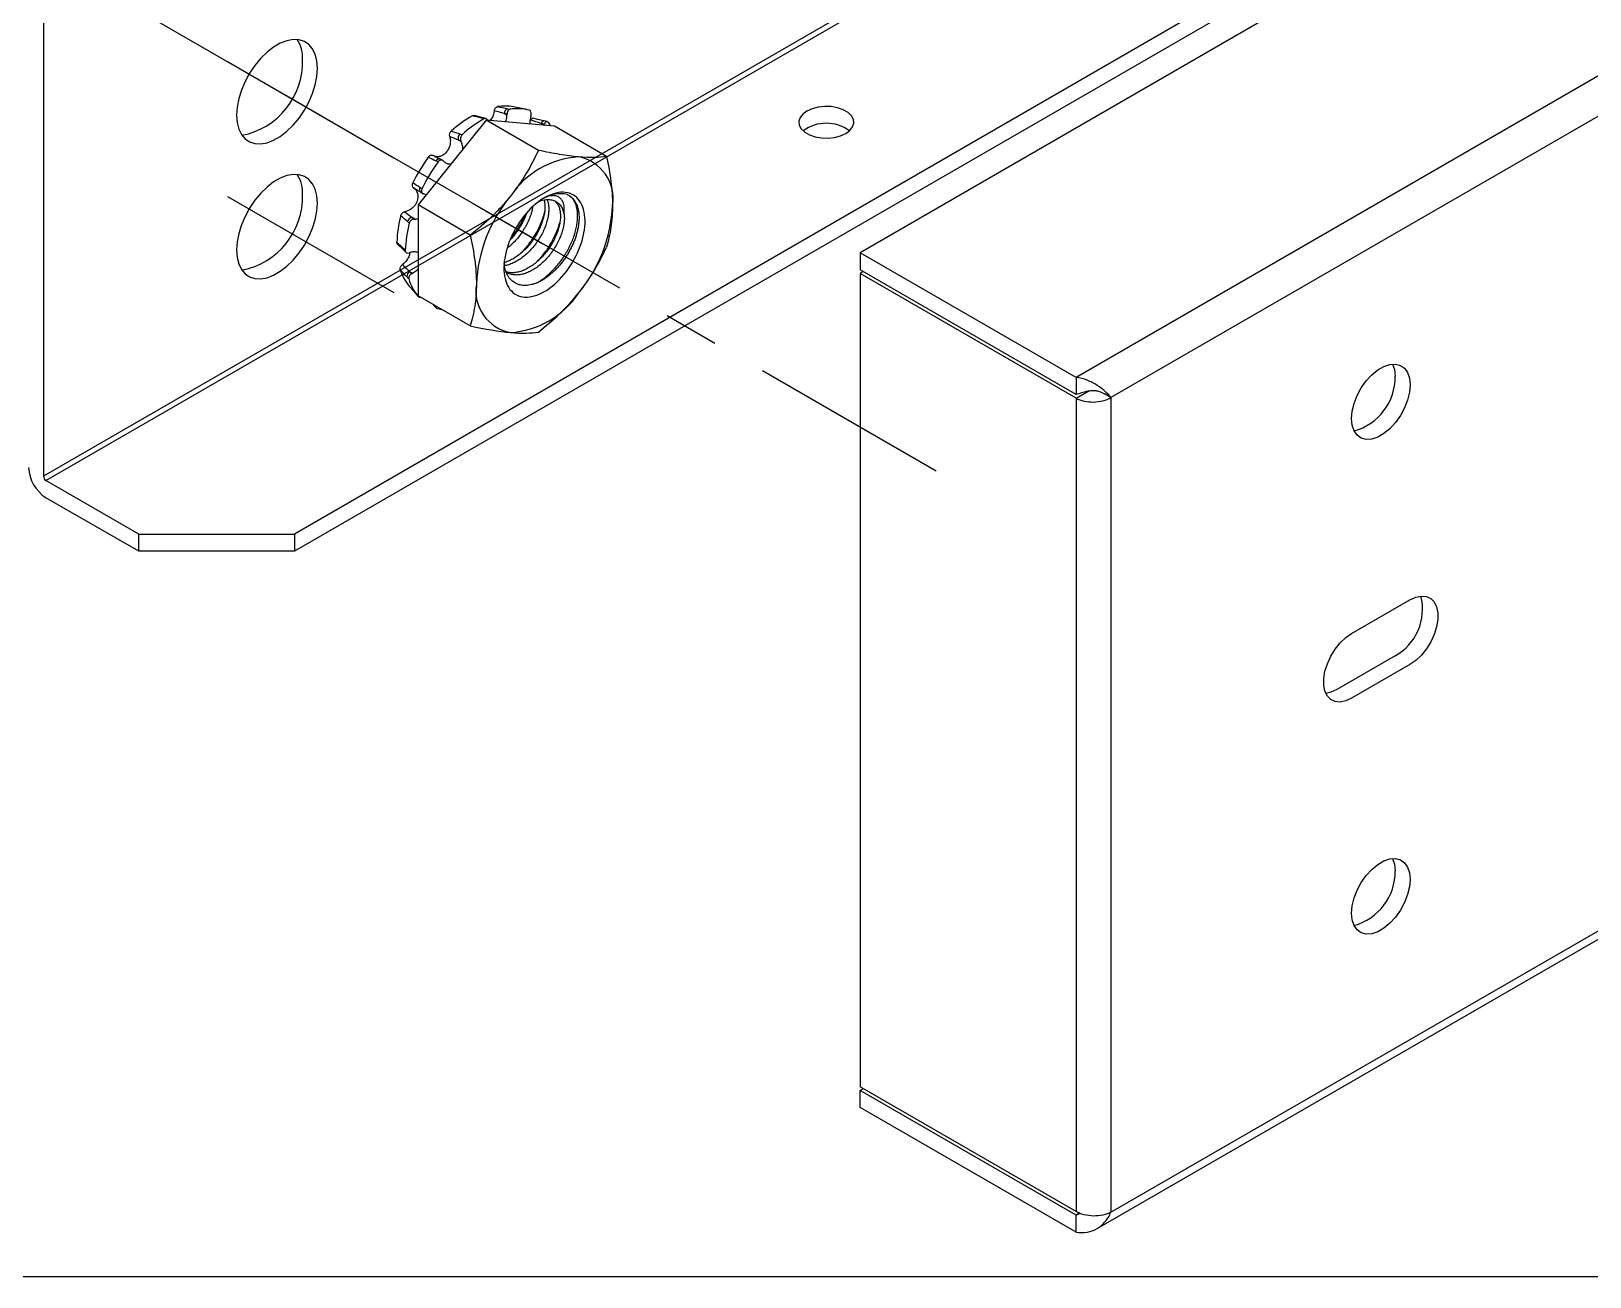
# Model space of a CAD drawing. Extents: x 0 to 17.5, y -9 to 0.
# Drawn here: x 9.856 to 13.396, y -8.959 to -6.131 of the extents above; entities that cross this region are included whole.
import ezdxf

# ---------------------------------------------------------------- set-up
doc = ezdxf.new("R2010")
doc.units = 0
doc.header["$LTSCALE"] = 0.5
doc.header["$MEASUREMENT"] = 0
doc.linetypes.add('CENTER', pattern=[2, 1.25, -0.25, 0.25, -0.25])
for name, color, linetype in [('Centerline', 210, 'CENTER'), ('Hardware', 242, 'CONTINUOUS'), ('WallMount Bracket', 190, 'CONTINUOUS')]:
    doc.layers.add(name, color=color, linetype=linetype)
doc.layers.add('Text-Unprinted', color=131, linetype='CONTINUOUS', plot=False)

msp = doc.modelspace()

# ---------------------------------------------------------------- linework, layer by layer
at = {"layer": 'Centerline', "transparency": 16777216}
for p, q in [((8.91864, -5.40123), (11.91144, -7.12913)), ((10.30184, -6.19982), (10.67953, -6.41789)), ((10.30184, -6.50606), (10.67953, -6.72413))]:
    msp.add_line(p, q, dxfattribs=at)
at = {"layer": 'Hardware', "linetype": 'Continuous', "lineweight": 25, "transparency": 16777216}
for p, q in [((10.88941, -6.33281), (10.73473, -6.52523)), ((10.88408, -6.32967), (10.87836, -6.3282)), ((10.88836, -6.32897), (10.8826, -6.3275)), ((11.00783, -6.40117), (10.88941, -6.33281)), ((11.04409, -6.34664), (10.88941, -6.33281)), ((10.93646, -6.32136), (10.93037, -6.31784)), ((10.93653, -6.31918), (10.93037, -6.31784)), ((10.93646, -6.32136), (10.93653, -6.31918)), ((10.93765, -6.30666), (10.94376, -6.30799)), ((10.98122, -6.30862), (10.95101, -6.30247)), ((10.98991, -6.33239), (10.98875, -6.33427)), ((10.99092, -6.32188), (10.99037, -6.32404)), ((11.02774, -6.33584), (11.02084, -6.33431)), ((10.82942, -6.36389), (10.8346, -6.36576)), ((11.02061, -6.34338), (11.01451, -6.33986)), ((11.02143, -6.3414), (11.01451, -6.33986)), ((11.02011, -6.34449), (11.02061, -6.34338)), ((11.02061, -6.34338), (11.02143, -6.3414)), ((11.16251, -6.415), (11.04409, -6.34664)), ((10.83246, -6.3814), (10.82637, -6.37789)), ((10.83158, -6.37976), (10.82637, -6.37789)), ((10.83246, -6.3814), (10.83158, -6.37976)), ((10.76908, -6.41318), (10.76829, -6.41274)), ((10.77982, -6.42755), (10.775, -6.42529)), ((10.7899, -6.42372), (10.78504, -6.42144)), ((10.79157, -6.4249), (10.79281, -6.42613)), ((10.72751, -6.48821), (10.72448, -6.48639)), ((10.72775, -6.48835), (10.72751, -6.48821)), ((10.7392, -6.48518), (10.74362, -6.48812)), ((10.74084, -6.49638), (10.7453, -6.49934)), ((10.74832, -6.50057), (10.74667, -6.50001)), ((10.85315, -6.59359), (10.73473, -6.52523)), ((10.73473, -6.52523), (10.73473, -6.73148)), ((10.71466, -6.56644), (10.71042, -6.56299)), ((10.72735, -6.55725), (10.72126, -6.55374)), ((10.72126, -6.55374), (10.72552, -6.55721)), ((10.72552, -6.55721), (10.72735, -6.55725)), ((10.70143, -6.62422), (10.70556, -6.62836)), ((10.70301, -6.62874), (10.70717, -6.63289)), ((10.71618, -6.63335), (10.71424, -6.63399)), ((10.71348, -6.69327), (10.7093, -6.68871)), ((10.72191, -6.68033), (10.71582, -6.67682)), ((10.71582, -6.67682), (10.72003, -6.6814)), ((10.72003, -6.6814), (10.72191, -6.68033)), ((10.73055, -6.72789), (10.73497, -6.73288)), ((10.85315, -6.79984), (10.73473, -6.73148)), ((10.76787, -6.75061), (10.77054, -6.75353)), ((10.77056, -6.75353), (10.77527, -6.75872))]:
    msp.add_line(p, q, dxfattribs=at)
at = {"layer": 'Hardware', "linetype": 'Continuous', "lineweight": 25, "transparency": 16777216, "flags": 128}
msp.add_lwpolyline([(11.02164, -6.72188), (11.02749, -6.71829), (11.03332, -6.71428), (11.03909, -6.70988), (11.0448, -6.7051), (11.05042, -6.69995), (11.05591, -6.69447), (11.06128, -6.68866), (11.06648, -6.68256), (11.0715, -6.67619), (11.07632, -6.66958), (11.08092, -6.66275), (11.08528, -6.65572), (11.08938, -6.64854), (11.09321, -6.64122), (11.09676, -6.6338), (11.1, -6.6263), (11.10293, -6.61876), (11.10552, -6.6112), (11.10778, -6.60367), (11.1097, -6.59618), (11.11126, -6.58876), (11.11246, -6.58146), (11.11329, -6.57429), (11.11375, -6.56728), (11.11385, -6.56047), (11.11357, -6.55389), (11.11292, -6.54754), (11.1119, -6.54148), (11.11052, -6.53571), (11.10879, -6.53026), (11.1067, -6.52515), (11.10427, -6.52041), (11.1015, -6.51605), (11.09842, -6.51209), (11.09502, -6.50854), (11.09133, -6.50543), (11.08736, -6.50275), (11.08313, -6.50054), (11.07865, -6.49878), (11.07393, -6.49749), (11.06901, -6.49668), (11.0639, -6.49635), (11.05861, -6.49649), (11.05318, -6.49712), (11.04762, -6.49822), (11.04196, -6.49979), (11.03621, -6.50183), (11.03041, -6.50433), (11.02457, -6.50727), (11.01872, -6.51065), (11.01288, -6.51445), (11.00707, -6.51865), (11.00133, -6.52325), (10.99566, -6.52822), (10.9901, -6.53353), (10.98467, -6.53918), (10.97939, -6.54514), (10.97427, -6.55137), (10.96935, -6.55787), (10.96464, -6.5646), (10.96015, -6.57153), (10.95592, -6.57863), (10.95195, -6.58589), (10.94826, -6.59326), (10.94487, -6.60073), (10.94178, -6.60825), (10.93902, -6.6158), (10.93659, -6.62335), (10.9345, -6.63087), (10.93276, -6.63833), (10.93138, -6.64569), (10.93036, -6.65293), (10.92972, -6.66002), (10.92944, -6.66693), (10.92953, -6.67363), (10.92999, -6.6801), (10.93083, -6.68631), (10.93203, -6.69223), (10.93358, -6.69784), (10.9355, -6.70313), (10.93776, -6.70805), (10.94036, -6.71261), (10.94328, -6.71677), (10.94652, -6.72052), (10.95007, -6.72386), (10.9539, -6.72675), (10.95801, -6.7292), (10.96237, -6.73119), (10.96697, -6.73271), (10.97179, -6.73376), (10.97681, -6.73433), (10.98201, -6.73442), (10.98737, -6.73404), (10.99287, -6.73317), (10.99848, -6.73184), (11.00419, -6.73003), (11.00997, -6.72776), (11.01579, -6.72504), (11.02164, -6.72188)], dxfattribs=at)
at = {"layer": 'Hardware', "linetype": 'Continuous', "lineweight": 25, "transparency": 16777216}
for centre, radius, start, end in [((10.93127, -6.40518), 0.10459, 79.1246, 99.05659), ((10.99255, -6.55745), 0.27073, 119.80644, 132.40124), ((11.02451, -6.57418), 0.28197, 119.86916, 132.33851), ((10.88133, -6.33301), 0.00565, 77.0578, 121.75357), ((10.94146, -6.3171), 0.01111, 110.06568, 183.83123), ((10.9606, -6.41157), 0.10494, 75.0767, 99.23307), ((11.02144, -6.34137), 0.00709, 94.8852, 167.75307), ((10.95503, -6.40085), 0.0981, 34.03939, 40.69712), ((10.83747, -6.37298), 0.01214, 131.50967, 203.83926), ((11.09425, -6.65733), 0.41381, 144.39089, 153.8767), ((11.13044, -6.67822), 0.43101, 144.43812, 153.82947), ((10.78224, -6.42917), 0.00822, 70.12617, 151.80661), ((11.11135, -6.61611), 0.20043, 93.53909, 146.45553), ((11.08151, -6.51053), 0.09608, 350.67818, 79.52316), ((10.74626, -6.48986), 0.00847, 146.47234, 230.26654), ((11.20166, -6.71987), 0.33504, 140.18659, 177.40205), ((11.0563, -6.56865), 0.06909, 75.87096, 121.9899), ((10.9749, -6.62147), 0.28882, 165.61273, 177.67448), ((10.84163, -6.51091), 0.33504, 320.18659, 357.40205), ((11.00613, -6.64088), 0.30082, 165.6728, 177.6144), ((10.72203, -6.56562), 0.0119, 93.72392, 167.2475), ((10.70722, -6.62473), 0.00581, 174.97256, 223.64454), ((10.79792, -6.63999), 0.10875, 196.8827, 220.0664), ((10.72069, -6.68722), 0.01149, 115.09029, 187.47614), ((10.82179, -6.66016), 0.11325, 196.99743, 219.95167), ((10.96177, -6.72025), 0.09608, 170.67818, 259.52316), ((10.93193, -6.61468), 0.20043, 273.53909, 326.45553), ((10.77303, -6.75137), 0.00329, 185.78009, 221.05633), ((10.80162, -6.67068), 0.09234, 254.37572, 261.19131)]:
    msp.add_arc(centre, radius, start, end, dxfattribs=at)
for points, knots in [([(10.90774, -6.31125), (10.90811, -6.30889), (10.90904, -6.30663), (10.91162, -6.30322), (10.91322, -6.30213), (10.91481, -6.30189)], [0, 0, 0, 0, 0.5, 0.5, 1, 1, 1, 1]), ([(10.85798, -6.32254), (10.8588, -6.32217), (10.86032, -6.32148), (10.86176, -6.32182), (10.86243, -6.32197)], [0, 0, 0, 0, 0.5392711, 1, 1, 1, 1]), ([(10.8826, -6.3275), (10.88242, -6.32745), (10.87823, -6.3264), (10.87143, -6.32457), (10.86504, -6.32266), (10.86244, -6.32189)], [0, 0, 0, 0, 0.0255523, 0.6031617, 1, 1, 1, 1]), ([(10.89233, -6.33307), (10.89225, -6.33277), (10.89189, -6.33151), (10.89053, -6.32996), (10.88843, -6.32879), (10.88615, -6.32872), (10.88471, -6.32938), (10.88408, -6.32967)], [0, 0, 0, 0, 0.0759089, 0.3205905, 0.5652709, 0.8099464, 1, 1, 1, 1]), ([(10.90774, -6.31125), (10.90744, -6.31288), (10.90681, -6.31635), (10.90514, -6.32149), (10.9029, -6.32644), (10.90043, -6.33056), (10.89857, -6.33266), (10.89778, -6.33356)], [0, 0, 0, 0, 0.1926519, 0.4107471, 0.6288038, 0.8427183, 1, 1, 1, 1]), ([(10.93352, -6.33675), (10.934, -6.33534), (10.93507, -6.33219), (10.93611, -6.32696), (10.93634, -6.32325), (10.93646, -6.32136)], [0, 0, 0, 0, 0.2841783, 0.6369144, 1, 1, 1, 1]), ([(10.94376, -6.30799), (10.94197, -6.30825), (10.94014, -6.30964), (10.93745, -6.31378), (10.9366, -6.31653), (10.93653, -6.31918)], [0, 0, 0, 0, 0.5, 0.5, 1, 1, 1, 1]), ([(10.99092, -6.32188), (10.99159, -6.31926), (10.99161, -6.31648), (10.9904, -6.31214), (10.98916, -6.3106), (10.98762, -6.31017)], [0, 0, 0, 0, 0.5, 0.5, 1, 1, 1, 1]), ([(10.99037, -6.32404), (10.98996, -6.32584), (10.98913, -6.32949), (10.98861, -6.33501), (10.98849, -6.33915), (10.98874, -6.34126), (10.9888, -6.34169)], [0, 0, 0, 0, 0.3038142, 0.6163163, 0.9204413, 1, 1, 1, 1]), ([(10.98991, -6.33239), (10.99045, -6.33156), (10.99152, -6.32989), (10.99339, -6.32858), (10.99479, -6.32812), (10.9954, -6.32845), (10.99549, -6.32849)], [0, 0, 0, 0, 0.3159408, 0.6318717, 0.9480559, 1, 1, 1, 1]), ([(11.02083, -6.33431), (11.02062, -6.33426), (11.01566, -6.33317), (11.00726, -6.33125), (10.99895, -6.32924), (10.99552, -6.32841)], [0, 0, 0, 0, 0.0256457, 0.5966667, 1, 1, 1, 1]), ([(11.0294, -6.33689), (11.02834, -6.33566), (11.02685, -6.33545), (11.02389, -6.33712), (11.02243, -6.33899), (11.02143, -6.3414)], [0, 0, 0, 0, 0.5, 0.5, 1, 1, 1, 1]), ([(10.80636, -6.37007), (10.80674, -6.3715), (10.80756, -6.37454), (10.80797, -6.37962), (10.80771, -6.38503), (10.80665, -6.39044), (10.80491, -6.39561), (10.80251, -6.40041), (10.7996, -6.40467), (10.79623, -6.40831), (10.79255, -6.41128), (10.78861, -6.41353), (10.78451, -6.41504), (10.78035, -6.41576), (10.77619, -6.41567), (10.77227, -6.41482), (10.76993, -6.41361), (10.76881, -6.41303)], [0, 0, 0, 0, 0.0631913, 0.134475, 0.2057462, 0.2756616, 0.3455616, 0.4126409, 0.4797123, 0.5444148, 0.6091205, 0.6733268, 0.7375433, 0.8032925, 0.8690531, 0.9374387, 1, 1, 1, 1]), ([(10.80636, -6.37007), (10.80573, -6.36806), (10.80575, -6.36567), (10.80708, -6.3611), (10.80836, -6.359), (10.80999, -6.35753)], [0, 0, 0, 0, 0.5, 0.5, 1, 1, 1, 1]), ([(10.8346, -6.36576), (10.83276, -6.36742), (10.83136, -6.3699), (10.83024, -6.37509), (10.83051, -6.37778), (10.83158, -6.37976)], [0, 0, 0, 0, 0.5, 0.5, 1, 1, 1, 1]), ([(10.83585, -6.39944), (10.83593, -6.39823), (10.83614, -6.39526), (10.83565, -6.39068), (10.83452, -6.38576), (10.83315, -6.38287), (10.83246, -6.3814)], [0, 0, 0, 0, 0.1833102, 0.4472995, 0.7196542, 1, 1, 1, 1]), ([(11.09898, -6.41606), (11.09242, -6.41547), (11.0855, -6.41469), (11.07119, -6.4128), (11.06378, -6.41168), (11.04085, -6.40787), (11.02465, -6.40472), (11.00783, -6.40117)], [0, 0, 0, 0, 0.25, 0.25, 0.5, 0.5, 1, 1, 1, 1]), ([(10.75782, -6.41639), (10.7592, -6.41446), (10.76105, -6.41303), (10.76491, -6.41174), (10.76687, -6.4119), (10.76843, -6.41285)], [0, 0, 0, 0, 0.5, 0.5, 1, 1, 1, 1]), ([(10.78504, -6.42143), (10.7849, -6.42137), (10.78139, -6.41975), (10.77599, -6.41707), (10.77095, -6.41423), (10.76908, -6.41318)], [0, 0, 0, 0, 0.0266805, 0.6389398, 1, 1, 1, 1]), ([(10.79157, -6.4249), (10.79006, -6.4234), (10.78792, -6.42284), (10.78357, -6.42382), (10.78138, -6.42537), (10.77982, -6.42755)], [0, 0, 0, 0, 0.5, 0.5, 1, 1, 1, 1]), ([(10.79281, -6.42613), (10.79353, -6.42679), (10.79534, -6.42845), (10.79869, -6.43038), (10.80282, -6.43168), (10.80665, -6.43212), (10.80907, -6.43175), (10.80999, -6.4316)], [0, 0, 0, 0, 0.1566092, 0.3909834, 0.6253339, 0.8581188, 1, 1, 1, 1]), ([(11.16251, -6.415), (11.1667, -6.4342), (11.17022, -6.45341), (11.17502, -6.4906), (11.17632, -6.50866), (11.17632, -6.5261)], [0, 0, 0, 0, 0.5, 0.5, 1, 1, 1, 1]), ([(10.72448, -6.48639), (10.72293, -6.4854), (10.7219, -6.4837), (10.72126, -6.4796), (10.72166, -6.47727), (10.72271, -6.47512)], [0, 0, 0, 0, 0.5, 0.5, 1, 1, 1, 1]), ([(10.72448, -6.48639), (10.72873, -6.4891), (10.73194, -6.49356), (10.73477, -6.50429), (10.73439, -6.51065), (10.72992, -6.52274), (10.72589, -6.52838), (10.71591, -6.53684), (10.71013, -6.53961), (10.70443, -6.5406)], [0, 0, 0, 0, 0.25, 0.25, 0.5, 0.5, 0.75, 0.75, 1, 1, 1, 1]), ([(10.72755, -6.48815), (10.72974, -6.48942), (10.73423, -6.49202), (10.73859, -6.49492), (10.74083, -6.49641)], [0, 0, 0, 0, 0.4876479, 1, 1, 1, 1]), ([(10.74362, -6.48812), (10.74243, -6.49055), (10.74208, -6.49323), (10.74321, -6.49764), (10.74468, -6.49933), (10.74667, -6.50001)], [0, 0, 0, 0, 0.5, 0.5, 1, 1, 1, 1]), ([(10.75277, -6.50279), (10.75262, -6.50267), (10.75132, -6.50164), (10.74973, -6.50107), (10.74832, -6.50057)], [0, 0, 0, 0, 0.1136955, 1, 1, 1, 1]), ([(10.9443, -6.50535), (10.93774, -6.51352), (10.93082, -6.52153), (10.91651, -6.53702), (10.9091, -6.54454), (10.88617, -6.56649), (10.86997, -6.58032), (10.85315, -6.59359)], [0, 0, 0, 0, 0.25, 0.25, 0.5, 0.5, 1, 1, 1, 1]), ([(11.02061, -6.51369), (11.02065, -6.51382), (11.02166, -6.51655), (11.02242, -6.52302), (11.02278, -6.53293), (11.0217, -6.5438), (11.01927, -6.55529), (11.01547, -6.56729), (11.01039, -6.57943), (11.00418, -6.59137), (10.99701, -6.60291), (10.98891, -6.61388), (10.97989, -6.62414), (10.97015, -6.63344), (10.95997, -6.6415), (10.94965, -6.64809), (10.93955, -6.65322), (10.933, -6.65527), (10.92983, -6.65626)], [0, 0, 0, 0, 0.0032855, 0.0706388, 0.1369603, 0.2026155, 0.2695035, 0.3371178, 0.4047845, 0.4718268, 0.5376266, 0.6037343, 0.6709706, 0.7386844, 0.8061958, 0.8728376, 0.9384092, 1, 1, 1, 1]), ([(11.07316, -6.50165), (11.07526, -6.50266), (11.07908, -6.50451), (11.08395, -6.50836), (11.08805, -6.51268), (11.09163, -6.51779), (11.09458, -6.52355), (11.09688, -6.52981), (11.09858, -6.53656), (11.0997, -6.54388), (11.10019, -6.55168), (11.10009, -6.55981), (11.09937, -6.56828), (11.09799, -6.57713), (11.09599, -6.58613), (11.09341, -6.59512), (11.0903, -6.60411), (11.0866, -6.6132), (11.08238, -6.62221), (11.07773, -6.63098), (11.07266, -6.63955), (11.06712, -6.64795), (11.06119, -6.656), (11.05499, -6.66354), (11.04852, -6.67064), (11.04171, -6.67732), (11.03475, -6.68341), (11.02775, -6.68883), (11.0207, -6.69363), (11.01354, -6.69785), (11.00639, -6.70139), (10.99935, -6.70418), (10.99239, -6.70625), (10.98551, -6.70758), (10.97889, -6.70812), (10.97264, -6.70792), (10.96673, -6.70701), (10.96108, -6.70538), (10.95579, -6.70304), (10.95094, -6.70003), (10.9465, -6.69636), (10.94248, -6.69196), (10.93898, -6.68697), (10.93605, -6.68149), (10.93364, -6.67557), (10.93176, -6.66908), (10.93053, -6.66318), (10.93016, -6.65934), (10.93002, -6.65797)], [0, 0, 0, 0, 0.0283148, 0.0516097, 0.0749044, 0.0989224, 0.1229404, 0.1455142, 0.168088, 0.1913184, 0.2145488, 0.2371107, 0.2596713, 0.2829182, 0.3061651, 0.3282289, 0.3502927, 0.373012, 0.3957313, 0.4175629, 0.4393945, 0.4618722, 0.4843489, 0.5059024, 0.5274558, 0.5496639, 0.571872, 0.5929752, 0.6140784, 0.6357959, 0.6575127, 0.6785535, 0.6995944, 0.7212895, 0.7429845, 0.7633594, 0.7837342, 0.8047009, 0.8256677, 0.8460458, 0.8664226, 0.8874293, 0.9084361, 0.9282281, 0.9480201, 0.9683961, 0.9887722, 1, 1, 1, 1]), ([(11.02724, -6.51283), (11.02775, -6.51392), (11.02926, -6.51714), (11.03071, -6.5237), (11.03159, -6.53227), (11.03135, -6.54174), (11.03001, -6.55182), (11.02752, -6.56244), (11.02388, -6.57344), (11.01904, -6.58488), (11.01302, -6.59647), (11.00585, -6.60801), (10.99774, -6.61898), (10.98873, -6.62924), (10.97899, -6.63854), (10.96881, -6.6466), (10.95848, -6.65323), (10.94815, -6.65833), (10.93879, -6.66171), (10.93305, -6.6626), (10.93065, -6.66297)], [0, 0, 0, 0, 0.0273655, 0.081369, 0.1367468, 0.1911524, 0.2457534, 0.3012619, 0.3572333, 0.4131999, 0.4738913, 0.5334578, 0.5933032, 0.6541702, 0.7154694, 0.7765855, 0.8369142, 0.8962743, 0.9565672, 1, 1, 1, 1]), ([(11.00429, -6.70211), (11.00789, -6.69996), (11.01536, -6.69551), (11.02589, -6.68744), (11.03577, -6.6787), (11.04492, -6.66941), (11.05376, -6.65916), (11.06209, -6.64805), (11.06965, -6.63646), (11.07647, -6.62446), (11.08248, -6.61211), (11.08756, -6.5996), (11.09161, -6.58717), (11.09456, -6.57506), (11.09638, -6.56346), (11.09709, -6.55245), (11.09675, -6.54208), (11.09534, -6.53245), (11.09284, -6.5237), (11.08927, -6.51607), (11.08512, -6.50995), (11.08177, -6.507), (11.08029, -6.50569)], [0, 0, 0, 0, 0.0520574, 0.1081796, 0.1552734, 0.2023637, 0.2531643, 0.3033444, 0.3527983, 0.4028472, 0.4535668, 0.5046448, 0.5557553, 0.6065711, 0.6567765, 0.7062365, 0.7562582, 0.8069606, 0.8580319, 0.9091466, 0.9599773, 1, 1, 1, 1]), ([(11.00922, -6.51708), (11.00989, -6.51679), (11.01252, -6.51567), (11.01703, -6.51436), (11.02263, -6.51317), (11.028, -6.51266), (11.03316, -6.51277), (11.03813, -6.51352), (11.04281, -6.51491), (11.04714, -6.51691), (11.05113, -6.51949), (11.05478, -6.5227), (11.05791, -6.52635), (11.06053, -6.5303), (11.06269, -6.5345), (11.06454, -6.53908), (11.06545, -6.54247), (11.06591, -6.54416)], [0, 0, 0, 0, 0.0250786, 0.0978305, 0.1705824, 0.2412804, 0.3119784, 0.3847303, 0.4574823, 0.5281803, 0.5988783, 0.6716302, 0.7443821, 0.8075613, 0.8707404, 0.9353702, 1, 1, 1, 1]), ([(11.06591, -6.54416), (11.06614, -6.54219), (11.06661, -6.53824), (11.06666, -6.53271), (11.06622, -6.52751), (11.06525, -6.52277), (11.06379, -6.51855), (11.06184, -6.51484), (11.05939, -6.51164), (11.05651, -6.50895), (11.05329, -6.50681), (11.0497, -6.50524), (11.04576, -6.50428), (11.04139, -6.50393), (11.03663, -6.50427), (11.03143, -6.50533), (11.02593, -6.50722), (11.02195, -6.50887), (11.01981, -6.51008), (11.01965, -6.51018)], [0, 0, 0, 0, 0.058588, 0.117176, 0.1774658, 0.2377557, 0.2963492, 0.3549427, 0.4151499, 0.4753683, 0.5364436, 0.5975189, 0.6600599, 0.7226009, 0.7895108, 0.8564207, 0.9252738, 0.9941269, 1, 1, 1, 1]), ([(10.69513, -6.5497), (10.69568, -6.54754), (10.69692, -6.54541), (10.70031, -6.54209), (10.70239, -6.54095), (10.70443, -6.5406)], [0, 0, 0, 0, 0.5, 0.5, 1, 1, 1, 1]), ([(11.04446, -6.51579), (11.04609, -6.51717), (11.04954, -6.52007), (11.05343, -6.52642), (11.05632, -6.53425), (11.05787, -6.54334), (11.05811, -6.55336), (11.05706, -6.56421), (11.05463, -6.5757), (11.05083, -6.5877), (11.04574, -6.59984), (11.03954, -6.61178), (11.03237, -6.62332), (11.02426, -6.63429), (11.01525, -6.64455), (11.00551, -6.65385), (10.99533, -6.66191), (10.985, -6.66853), (10.97466, -6.67368), (10.96433, -6.67723), (10.95412, -6.67915), (10.94443, -6.67914), (10.93777, -6.67831), (10.93466, -6.677), (10.93428, -6.67684)], [0, 0, 0, 0, 0.0427868, 0.0906369, 0.1387048, 0.1865073, 0.2335776, 0.280175, 0.3276473, 0.3756351, 0.4236601, 0.471242, 0.517942, 0.5648606, 0.6125801, 0.6606385, 0.7085533, 0.7558509, 0.802389, 0.8496585, 0.8975604, 0.9456217, 0.99336, 1, 1, 1, 1]), ([(11.06591, -6.54416), (11.06627, -6.54701), (11.06698, -6.55265), (11.06669, -6.56216), (11.06537, -6.57223), (11.06287, -6.58286), (11.05924, -6.59385), (11.0544, -6.60529), (11.04837, -6.61688), (11.04121, -6.62842), (11.0331, -6.63939), (11.02408, -6.64965), (11.01435, -6.65895), (11.00417, -6.66701), (10.99384, -6.67363), (10.9835, -6.67878), (10.97316, -6.68234), (10.96298, -6.68422), (10.9532, -6.68437), (10.94423, -6.68261), (10.93821, -6.68056), (10.9355, -6.67866), (10.93516, -6.67843)], [0, 0, 0, 0, 0.0491453, 0.0974279, 0.1458838, 0.1951452, 0.2448174, 0.2944852, 0.3483461, 0.4012088, 0.4543189, 0.5083357, 0.562736, 0.6169738, 0.6705129, 0.7231924, 0.7766997, 0.8309229, 0.8853266, 0.9393646, 0.9925124, 1, 1, 1, 1]), ([(10.99477, -6.52923), (10.99468, -6.52996), (10.99417, -6.53407), (10.9921, -6.54206), (10.98855, -6.55302), (10.98368, -6.56447), (10.97766, -6.57606), (10.9705, -6.5876), (10.96239, -6.59858), (10.95337, -6.6088), (10.94473, -6.61721), (10.93902, -6.62159), (10.93673, -6.62334)], [0, 0, 0, 0, 0.02295765, 0.12915668, 0.23624126, 0.34331651, 0.45943141, 0.57339424, 0.68789044, 0.80434126, 0.92161897, 1, 1, 1, 1]), ([(10.98097, -6.54352), (10.98063, -6.54465), (10.97906, -6.54976), (10.97497, -6.55903), (10.96884, -6.57095), (10.96166, -6.58252), (10.95352, -6.5934), (10.94727, -6.60087), (10.94363, -6.60432), (10.94322, -6.60471)], [0, 0, 0, 0, 0.052602, 0.2398412, 0.4253527, 0.607426, 0.7903514, 0.9763997, 1, 1, 1, 1]), ([(10.94488, -6.60094), (10.9458, -6.59989), (10.94973, -6.59539), (10.956, -6.58679), (10.96361, -6.57524), (10.97035, -6.56323), (10.97511, -6.55379), (10.97726, -6.5484), (10.97776, -6.54715)], [0, 0, 0, 0, 0.066224, 0.2834718, 0.4975759, 0.714256, 0.9338397, 1, 1, 1, 1]), ([(10.96717, -6.63554), (10.96943, -6.6333), (10.97492, -6.62786), (10.98304, -6.61832), (10.99139, -6.60723), (10.99894, -6.59564), (11.00575, -6.58364), (11.01178, -6.57128), (11.0168, -6.55879), (11.02008, -6.54924), (11.02131, -6.54401), (11.02159, -6.54283)], [0, 0, 0, 0, 0.0881213, 0.2139264, 0.3381944, 0.4606643, 0.5846076, 0.7102118, 0.8367036, 0.9632759, 1, 1, 1, 1]), ([(11.17632, -6.5261), (11.17632, -6.54355), (11.17499, -6.56046), (11.17015, -6.59209), (11.16667, -6.60698), (11.16251, -6.62125)], [0, 0, 0, 0, 0.5, 0.5, 1, 1, 1, 1]), ([(10.72552, -6.55721), (10.7233, -6.55716), (10.72084, -6.55814), (10.71681, -6.56156), (10.71527, -6.56399), (10.71466, -6.56644)], [0, 0, 0, 0, 0.5, 0.5, 1, 1, 1, 1]), ([(10.72735, -6.55725), (10.72889, -6.55724), (10.73131, -6.55722), (10.73381, -6.55654), (10.73473, -6.5563)], [0, 0, 0, 0, 0.6332516, 1, 1, 1, 1]), ([(11.00252, -6.65595), (11.00479, -6.65371), (11.01028, -6.64827), (11.01839, -6.63873), (11.02674, -6.62764), (11.0343, -6.61605), (11.04111, -6.60405), (11.04713, -6.5917), (11.05215, -6.5792), (11.05544, -6.56965), (11.05667, -6.56442), (11.05694, -6.56324)], [0, 0, 0, 0, 0.0881213, 0.2139264, 0.3381944, 0.4606643, 0.5846076, 0.7102118, 0.8367036, 0.9632759, 1, 1, 1, 1]), ([(10.68813, -6.61436), (10.68768, -6.6139), (10.68668, -6.61286), (10.6863, -6.61109), (10.68631, -6.60996), (10.68631, -6.60975)], [0, 0, 0, 0, 0.3964953, 0.8901102, 1, 1, 1, 1]), ([(10.68808, -6.61441), (10.69054, -6.61669), (10.69551, -6.6213), (10.70049, -6.62625), (10.70301, -6.62875)], [0, 0, 0, 0, 0.4946393, 1, 1, 1, 1]), ([(10.85315, -6.59359), (10.85734, -6.61279), (10.86086, -6.632), (10.86566, -6.66918), (10.86696, -6.68725), (10.86696, -6.70469)], [0, 0, 0, 0, 0.5, 0.5, 1, 1, 1, 1]), ([(10.71556, -6.63355), (10.7155, -6.63453), (10.71535, -6.63687), (10.71425, -6.64074), (10.71244, -6.64504), (10.70993, -6.64928), (10.7068, -6.6534), (10.70312, -6.65725), (10.70035, -6.6596), (10.6989, -6.66069), (10.69888, -6.66071)], [0, 0, 0, 0, 0.1037728, 0.2484058, 0.3930619, 0.5411708, 0.6893053, 0.8433531, 0.9974178, 1, 1, 1, 1]), ([(10.70556, -6.62836), (10.70548, -6.63061), (10.70639, -6.63252), (10.7096, -6.63461), (10.7119, -6.63477), (10.71424, -6.63399)], [0, 0, 0, 0, 0.5, 0.5, 1, 1, 1, 1]), ([(10.73473, -6.63363), (10.73445, -6.63347), (10.73308, -6.63268), (10.73008, -6.63197), (10.72581, -6.63156), (10.72111, -6.63194), (10.71784, -6.63287), (10.71618, -6.63335)], [0, 0, 0, 0, 0.0586787, 0.2839583, 0.5154138, 0.7542038, 1, 1, 1, 1]), ([(11.09898, -6.72543), (11.10554, -6.71727), (11.11181, -6.70888), (11.12359, -6.69192), (11.12913, -6.68333), (11.14484, -6.65721), (11.15409, -6.63938), (11.16251, -6.62125)], [0, 0, 0, 0, 0.25, 0.25, 0.5, 0.5, 1, 1, 1, 1]), ([(10.69386, -6.67157), (10.69335, -6.66999), (10.69359, -6.66801), (10.69541, -6.66405), (10.69697, -6.66214), (10.69888, -6.66071)], [0, 0, 0, 0, 0.5, 0.5, 1, 1, 1, 1]), ([(10.72003, -6.6814), (10.71775, -6.6827), (10.71572, -6.68475), (10.7133, -6.68916), (10.71291, -6.69149), (10.71348, -6.69327)], [0, 0, 0, 0, 0.5, 0.5, 1, 1, 1, 1]), ([(10.72191, -6.68033), (10.72345, -6.67939), (10.72657, -6.67749), (10.73082, -6.67388), (10.7336, -6.67125), (10.73471, -6.66979), (10.73473, -6.66976)], [0, 0, 0, 0, 0.32803256, 0.66541024, 0.99437673, 1, 1, 1, 1]), ([(10.86696, -6.70469), (10.86696, -6.72214), (10.86563, -6.73905), (10.86079, -6.77068), (10.85732, -6.78557), (10.85315, -6.79984)], [0, 0, 0, 0, 0.5, 0.5, 1, 1, 1, 1]), ([(10.73497, -6.73288), (10.7355, -6.7333), (10.73655, -6.73415), (10.73825, -6.73447), (10.73929, -6.73421), (10.73941, -6.73418)], [0, 0, 0, 0, 0.4694788, 0.9389584, 1, 1, 1, 1]), ([(10.77478, -6.7546), (10.7747, -6.7548), (10.77429, -6.75585), (10.77447, -6.75745), (10.77524, -6.75898), (10.77629, -6.75941), (10.77675, -6.7596)], [0, 0, 0, 0, 0.0783837, 0.4102916, 0.742193, 1, 1, 1, 1]), ([(10.9443, -6.81473), (10.95087, -6.81531), (10.95713, -6.81572), (10.96891, -6.81615), (10.97445, -6.81619), (10.99016, -6.81583), (10.99941, -6.81497), (11.00783, -6.81367)], [0, 0, 0, 0, 0.25, 0.25, 0.5, 0.5, 1, 1, 1, 1])]:
    msp.add_open_spline(points, degree=3, knots=knots, dxfattribs=at)
for points in [[(10.91481, -6.30189), (10.92259, -6.30345), (10.9302, -6.30505), (10.93765, -6.30666)], [(10.87836, -6.3282), (10.87138, -6.32641), (10.86458, -6.32453), (10.85798, -6.32254)], [(10.93037, -6.31784), (10.92295, -6.31563), (10.91541, -6.31343), (10.90774, -6.31125)], [(11.01451, -6.33986), (11.00639, -6.33746), (10.99819, -6.33497), (10.98991, -6.33239)], [(10.82637, -6.37789), (10.81983, -6.37516), (10.81316, -6.37256), (10.80636, -6.37007)], [(10.80999, -6.35753), (10.81664, -6.35949), (10.82312, -6.36161), (10.82942, -6.36389)], [(11.00783, -6.40117), (10.99096, -6.43751), (10.97065, -6.47257), (10.9443, -6.50535)], [(10.775, -6.42529), (10.76912, -6.42253), (10.76339, -6.41956), (10.75782, -6.41639)], [(11.16251, -6.415), (11.14564, -6.4176), (11.12533, -6.41841), (11.09898, -6.41606)], [(10.72271, -6.47512), (10.72832, -6.47824), (10.73381, -6.4816), (10.7392, -6.48518)], [(10.71042, -6.56299), (10.70527, -6.55879), (10.70017, -6.55437), (10.69513, -6.5497)], [(10.70443, -6.5406), (10.71, -6.54515), (10.71561, -6.54953), (10.72126, -6.55374)], [(10.68631, -6.60975), (10.69136, -6.61435), (10.6964, -6.61918), (10.70143, -6.62422)], [(10.7093, -6.68871), (10.70421, -6.68317), (10.69906, -6.67745), (10.69386, -6.67157)], [(10.69888, -6.66071), (10.70456, -6.66621), (10.71021, -6.67157), (10.71582, -6.67682)], [(10.71469, -6.70999), (10.71987, -6.71583), (10.72516, -6.7218), (10.73055, -6.72789)], [(11.00783, -6.81367), (11.04156, -6.78706), (11.07263, -6.75822), (11.09898, -6.72543)], [(10.85315, -6.79984), (10.88688, -6.80697), (10.91795, -6.81237), (10.9443, -6.81473)]]:
    msp.add_open_spline(points, degree=3, dxfattribs=at)
at = {"layer": 'Text-Unprinted', "linetype": 'CENTER', "lineweight": 25, "transparency": 16777216}
msp.add_line((10.85974, -6.52193), (11.01781, -6.61318), dxfattribs=at)
at = {"layer": 'Text-Unprinted', "transparency": 16777216}
msp.add_lwpolyline([(0, 0), (16.70143, 0), (16.70143, -8.95893), (0, -8.95893)], close=True, dxfattribs=at)
at = {"layer": 'WallMount Bracket', "linetype": 'Continuous', "lineweight": 25, "transparency": 16777216}
for p, q in [((15.34156, -4.55398), (11.73843, -6.63351)), ((15.83244, -4.83728), (12.2293, -6.91681)), ((15.83244, -4.92839), (12.30822, -6.96238)), ((13.06571, -5.30464), (9.88373, -7.1411)), ((9.88939, -7.1509), (13.07137, -5.31444)), ((9.88373, -5.3948), (9.88373, -7.1411)), ((13.28194, -5.64002), (10.45352, -7.27243)), ((13.28194, -5.67906), (10.45352, -7.31147)), ((12.2293, -6.91681), (11.73843, -6.63351)), ((11.73843, -6.63351), (11.73843, -6.67254)), ((12.2293, -6.95585), (11.73843, -6.67254)), ((11.7455, -6.67663), (11.73843, -6.68071)), ((11.73843, -6.68071), (11.73843, -8.52734)), ((12.2293, -6.96401), (11.73843, -6.68071)), ((12.27692, -8.84922), (15.8406, -6.79246)), ((12.30822, -8.81228), (15.83244, -6.77829)), ((12.2293, -6.91681), (12.2293, -6.95585)), ((12.2293, -6.96401), (12.25799, -6.94746)), ((12.2293, -6.96401), (12.2293, -8.81064)), ((12.30822, -6.96238), (12.29393, -6.95413)), ((12.30822, -6.96238), (12.30822, -8.81228)), ((10.09996, -7.27243), (9.88939, -7.1509)), ((10.09996, -7.31147), (9.88939, -7.18994)), ((10.09996, -7.27243), (10.45352, -7.27243)), ((10.09996, -7.31147), (10.09996, -7.27243)), ((10.45352, -7.27243), (10.45352, -7.31147)), ((10.45352, -7.31147), (10.09996, -7.31147)), ((12.85499, -7.49827), (12.98757, -7.42175)), ((12.95377, -7.54923), (12.82119, -7.62575)), ((12.98757, -7.56874), (12.85499, -7.64526)), ((12.2293, -8.81064), (11.73843, -8.52734)), ((11.73843, -8.53551), (11.7455, -8.53142)), ((12.2293, -8.81881), (11.73843, -8.53551)), ((11.73843, -8.57454), (11.73843, -8.53551)), ((12.2293, -8.85785), (11.73843, -8.57454)), ((12.23759, -8.81403), (12.2293, -8.81881)), ((12.2293, -8.81881), (12.23867, -8.81447)), ((12.2293, -8.85785), (12.2293, -8.81881))]:
    msp.add_line(p, q, dxfattribs=at)
at = {"layer": 'WallMount Bracket', "linetype": 'Continuous', "lineweight": 25, "transparency": 16777216, "flags": 128}
for points in [[(10.50598, -6.21506), (10.50473, -6.19831), (10.501, -6.18346), (10.49491, -6.17093), (10.4866, -6.16104), (10.47632, -6.15407), (10.46434, -6.15022), (10.45099, -6.14958), (10.43663, -6.15217), (10.42165, -6.15793), (10.40647, -6.16669), (10.39149, -6.17822), (10.37714, -6.1922), (10.36378, -6.20825), (10.3518, -6.22594), (10.34152, -6.24477), (10.33322, -6.26424), (10.32712, -6.28382), (10.32339, -6.30297), (10.32214, -6.32117), (10.32339, -6.33792), (10.32712, -6.35276), (10.33322, -6.3653), (10.34152, -6.37519), (10.3518, -6.38215), (10.36378, -6.38601), (10.37714, -6.38665), (10.39149, -6.38405), (10.40647, -6.3783), (10.42165, -6.36953), (10.43663, -6.358), (10.45099, -6.34402), (10.46434, -6.32797), (10.47632, -6.31029), (10.4866, -6.29145), (10.49491, -6.27198), (10.501, -6.25241), (10.50473, -6.23326), (10.50598, -6.21506)], [(11.70609, -6.36294), (11.71538, -6.35609), (11.72156, -6.34816), (11.72428, -6.33961), (11.72337, -6.33093), (11.71889, -6.32262), (11.71109, -6.31518), (11.70044, -6.30903), (11.68754, -6.30454), (11.67316, -6.30195), (11.65812, -6.30142), (11.6433, -6.30299), (11.62956, -6.30656), (11.6177, -6.31192), (11.60841, -6.31877), (11.60222, -6.3267), (11.59951, -6.33525), (11.60042, -6.34393), (11.6049, -6.35223), (11.61269, -6.35967), (11.62335, -6.36582), (11.63624, -6.37032), (11.65063, -6.37291), (11.66567, -6.37343), (11.68049, -6.37187), (11.69423, -6.3683), (11.70609, -6.36294)], [(10.50598, -6.5213), (10.50473, -6.50455), (10.501, -6.4897), (10.49491, -6.47717), (10.4866, -6.46728), (10.47632, -6.46031), (10.46434, -6.45646), (10.45099, -6.45582), (10.43663, -6.45842), (10.42165, -6.46417), (10.40647, -6.47293), (10.39149, -6.48446), (10.37714, -6.49844), (10.36378, -6.51449), (10.3518, -6.53218), (10.34152, -6.55101), (10.33322, -6.57048), (10.32712, -6.59006), (10.32339, -6.60921), (10.32214, -6.62741), (10.32339, -6.64416), (10.32712, -6.659), (10.33322, -6.67154), (10.34152, -6.68143), (10.3518, -6.68839), (10.36378, -6.69225), (10.37714, -6.69289), (10.39149, -6.69029), (10.40647, -6.68454), (10.42165, -6.67577), (10.43663, -6.66424), (10.45099, -6.65026), (10.46434, -6.63421), (10.47632, -6.61653), (10.4866, -6.59769), (10.49491, -6.57822), (10.501, -6.55865), (10.50473, -6.5395), (10.50598, -6.5213)], [(12.85481, -7.01042), (12.85626, -6.99363), (12.86056, -6.97588), (12.8675, -6.95798), (12.8768, -6.94068), (12.88804, -6.92476), (12.90074, -6.91091), (12.91433, -6.89973), (12.92823, -6.89171), (12.94182, -6.8872), (12.95451, -6.8864), (12.96575, -6.88935), (12.97505, -6.89591), (12.982, -6.90579), (12.98629, -6.91858), (12.98775, -6.9337), (12.98629, -6.9505), (12.982, -6.96824), (12.97505, -6.98615), (12.96575, -7.00344), (12.95451, -7.01936), (12.94182, -7.03322), (12.92823, -7.0444), (12.91433, -7.05242), (12.90074, -7.05692), (12.88804, -7.05772), (12.8768, -7.05478), (12.8675, -7.04822), (12.86056, -7.03833), (12.85626, -7.02555), (12.85481, -7.01042)], [(12.94822, -6.88634), (12.95249, -6.89907), (12.95395, -6.91419)], [(12.98757, -7.42175), (13.0008, -7.41572), (13.01345, -7.41316), (13.02498, -7.41419), (13.03486, -7.41877), (13.04268, -7.42669), (13.04809, -7.4376), (13.05086, -7.45103), (13.05086, -7.4664), (13.04809, -7.48302), (13.04268, -7.50018), (13.03486, -7.51713), (13.02498, -7.53312), (13.01345, -7.54745), (13.0008, -7.5595), (12.98757, -7.56874)], [(12.85499, -7.64526), (12.84176, -7.65129), (12.8291, -7.65385), (12.81758, -7.65281), (12.80769, -7.64824), (12.79987, -7.64032), (12.79446, -7.62941), (12.7917, -7.61597), (12.7917, -7.60061), (12.79446, -7.58398), (12.79987, -7.56682), (12.80769, -7.54988), (12.81758, -7.53389), (12.8291, -7.51956), (12.84176, -7.50751), (12.85499, -7.49827)], [(12.82119, -7.62575), (12.80796, -7.63178), (12.79639, -7.63426)], [(12.85481, -8.13331), (12.85626, -8.11651), (12.86056, -8.09877), (12.8675, -8.08086), (12.8768, -8.06357), (12.88804, -8.04765), (12.90074, -8.03379), (12.91433, -8.02261), (12.92823, -8.01459), (12.94182, -8.01008), (12.95451, -8.00928), (12.96575, -8.01223), (12.97505, -8.01879), (12.982, -8.02868), (12.98629, -8.04146), (12.98775, -8.05658), (12.98629, -8.07338), (12.982, -8.09112), (12.97505, -8.10903), (12.96575, -8.12632), (12.95451, -8.14224), (12.94182, -8.1561), (12.92823, -8.16728), (12.91433, -8.1753), (12.90074, -8.17981), (12.88804, -8.18061), (12.8768, -8.17766), (12.8675, -8.1711), (12.86056, -8.16121), (12.85626, -8.14843), (12.85481, -8.13331)], [(12.94822, -8.00922), (12.95249, -8.02195), (12.95395, -8.03708)]]:
    msp.add_lwpolyline(points, dxfattribs=at)
at = {"layer": 'WallMount Bracket', "linetype": 'Continuous', "lineweight": 25, "transparency": 16777216}
for centre, radius, start, end in [((10.39528, -6.19151), 0.07701, 356.99318, 32.94103), ((10.30184, -6.19982), 0.1704, 281.02123, 1.43593), ((11.66189, -6.42779), 0.08821, 53.42865, 126.57135), ((10.39528, -6.49775), 0.07701, 356.99318, 32.94103), ((10.30184, -6.50606), 0.1704, 281.02123, 1.43593), ((12.82743, -6.91615), 0.12653, 285.16665, 0.8872), ((9.93559, -7.1177), 0.08574, 182.60229, 237.39771), ((9.89601, -7.14055), 0.01229, 182.60229, 237.39771), ((12.89429, -7.44299), 0.12176, 299.24039, 14.13843), ((12.82743, -8.03903), 0.12653, 285.16665, 0.8872)]:
    msp.add_arc(centre, radius, start, end, dxfattribs=at)
for points, knots in [([(12.30822, -6.96238), (12.3049, -6.95828), (12.30063, -6.95366), (12.29003, -6.9441), (12.2839, -6.93932), (12.26992, -6.9304), (12.26238, -6.92646), (12.24613, -6.92013), (12.23783, -6.91791), (12.2293, -6.91681)], [0, 0, 0, 0, 0.25, 0.25, 0.5, 0.5, 0.75, 0.75, 1, 1, 1, 1]), ([(12.25833, -6.94724), (12.25658, -6.94771), (12.24778, -6.95007), (12.23753, -6.95328), (12.2293, -6.95585)], [0, 0, 0, 0, 0.1985412, 1, 1, 1, 1]), ([(12.2293, -6.96401), (12.23447, -6.96686), (12.24066, -6.96911), (12.25415, -6.97206), (12.26146, -6.97277), (12.27606, -6.97249), (12.28337, -6.97152), (12.29686, -6.96802), (12.30305, -6.9655), (12.30822, -6.96238)], [0, 0, 0, 0, 0.25, 0.25, 0.5, 0.5, 0.75, 0.75, 1, 1, 1, 1]), ([(12.25764, -6.9475), (12.26101, -6.94691), (12.26627, -6.946), (12.27445, -6.94678), (12.28358, -6.94886), (12.28995, -6.95211), (12.29393, -6.95413)], [0, 0, 0, 0, 0.2759446, 0.4317818, 0.6454957, 1, 1, 1, 1]), ([(12.30822, -8.81228), (12.30305, -8.81512), (12.29686, -8.81737), (12.28337, -8.82033), (12.27606, -8.82103), (12.26146, -8.82076), (12.25415, -8.81978), (12.24066, -8.81628), (12.23447, -8.81376), (12.2293, -8.81064)], [0, 0, 0, 0, 0.25, 0.25, 0.5, 0.5, 0.75, 0.75, 1, 1, 1, 1]), ([(12.2293, -8.85785), (12.23776, -8.85893), (12.24621, -8.85883), (12.26233, -8.85597), (12.26999, -8.85322), (12.28387, -8.84521), (12.29008, -8.83994), (12.30061, -8.82741), (12.30493, -8.82014), (12.30822, -8.81228)], [0, 0, 0, 0, 0.25, 0.25, 0.5, 0.5, 0.75, 0.75, 1, 1, 1, 1])]:
    msp.add_open_spline(points, degree=3, knots=knots, dxfattribs=at)

doc.saveas('drawing.dxf')
